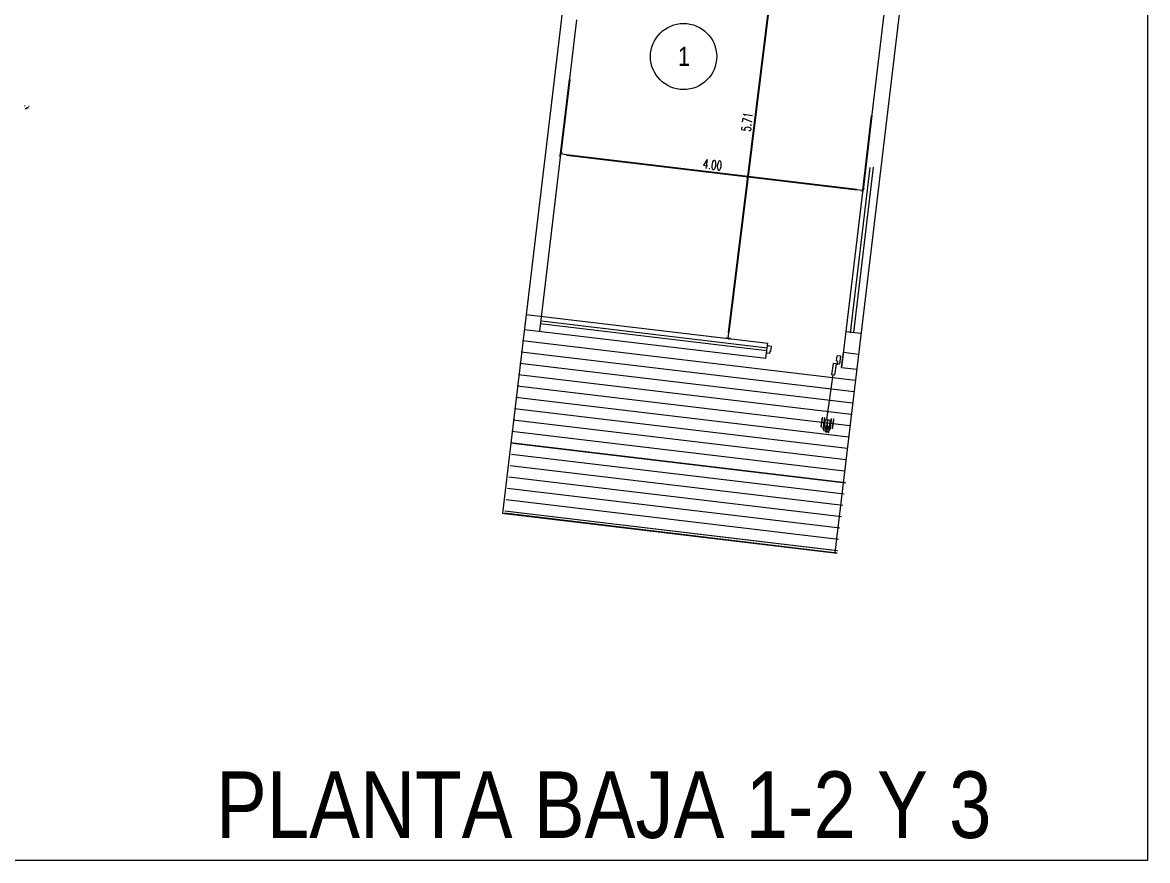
# Model space of a CAD drawing. Header units: millimetres. Extents: x 4525 to 9082, y 179 to 563.
# Drawn here: x 5392.6 to 5407.39, y 454.62 to 465.63 of the extents above; entities that cross this region are included whole.
import ezdxf

# ---------------------------------------------------------------- set-up
doc = ezdxf.new("R2010")
doc.units = ezdxf.units.MM
doc.header["$LTSCALE"] = 100
doc.layers.get('DEFPOINTS').update_dxf_attribs({"lineweight": 5})
for name, color, linetype, lineweight in [('004-Carpinterias', 1, 'Continuous', 18), ('006-Cotas parciales', 7, 'Continuous', 5), ('A01-Barrido', 250, 'Continuous', 5), ('A01-Carpinterias', 1, 'Continuous', 18), ('HATCH MUROS', 251, 'Continuous', 9)]:
    doc.layers.add(name, color=color, linetype=linetype, lineweight=lineweight)
doc.styles.add('AREAL', font='ARIALN.TTF')
doc.styles.add('COTAS', font='ROMANS.shx', dxfattribs={"width": 0.7})
doc.dimstyles.new('COTA40', dxfattribs={"dimscale": 0.4, "dimtxt": 0.3, "dimasz": 0.2, "dimexe": 0, "dimexo": 0, "dimgap": 0.09, "dimtad": 1, "dimzin": 0, "dimdsep": 46, "dimtxsty": 'COTAS', "dimblk1": 'COTA_N', "dimblk2": 'COTA_N', "dimsah": 1, "dimcen": 0.1, "dimclrd": 1, "dimclre": 8, "dimclrt": 5, "dimaunit": 1, "dimadec": 3, "dimazin": 0, "dimtfac": 1, "dimtix": 1, "dimtmove": 2, "dimatfit": 3, "dimldrblk": 'COTA_N', "dimfxl": 0, "dimtolj": 1, "dimtzin": 0, "dimarcsym": 0})

# ---------------------------------------------------------------- blocks, each defined once
blk = doc.blocks.new('COTA_N')
for p, q in [((-1, 0), (0, 0)), ((0, 0.5), (0, -0.5))]:
    blk.add_line(p, q)
at = {"const_width": 0.065}
blk.add_lwpolyline([(0.1414213562373163, 0.1414213562373021), (0.2828427124746327, 0.2828427124746187), (0, 0), (-0.1414213562373021, -0.1414213562373021), (-0.2828427124746185, -0.2828427124746185)], dxfattribs=at)
blk = doc.blocks.new('*D570')
at = {"layer": '006-Cotas parciales', "color": 8, "lineweight": -2, "ltscale": 100}
for p, q in [((5399.788772298293, 464.8859090679006), (5399.671937701252, 463.9077584696253)), ((5403.760540109922, 464.4115037026847), (5403.643705512881, 463.4333531044092))]:
    blk.add_line(p, q, dxfattribs=at)
at = {"layer": '006-Cotas parciales', "color": 1, "lineweight": -2, "ltscale": 100}
blk.add_line((5399.751373057485, 463.8982703623209), (5403.564270156648, 463.4428412117136), dxfattribs=at)
at = {"layer": 'DEFPOINTS', "color": 0, "ltscale": 100}
for p in [(5399.788772298293, 464.8859090679006), (5403.760540109922, 464.4115037026847), (5403.643705512881, 463.4333531044092)]:
    blk.add_point(p, dxfattribs=at)
at = {"layer": '006-Cotas parciales', "color": 1, "lineweight": -2, "ltscale": 100, "xscale": 0.08000000000000003, "yscale": 0.08000000000000002, "zscale": 0.08000000000000007}
for p, rotation in [((5399.671937701252, 463.9077584696253), 173.1886111111184), ((5403.643705512881, 463.4333531044092), 353.1886111111185)]:
    blk.add_blockref('COTA_N', p, dxfattribs=dict(at, rotation=rotation))
at = {"layer": '006-Cotas parciales', "color": 5, "ltscale": 100, "insert": (5401.669207335833, 463.7658782144963), "char_height": 0.12, "attachment_point": 5, "rotation": 353.18861111111846, "style": 'COTAS'}
blk.add_mtext('\\A1;4.00', dxfattribs=at)
blk = doc.blocks.new('*D572')
at = {"layer": '006-Cotas parciales', "color": 8, "lineweight": -2, "ltscale": 100}
for p, q in [((5402.606677518666, 467.1451712107508), (5402.5697762348, 467.1497258056704)), ((5401.907381404638, 461.479480876808), (5401.870480120771, 461.4840354717276))]:
    blk.add_line(p, q, dxfattribs=at)
at = {"layer": '006-Cotas parciales', "color": 1, "lineweight": -2, "ltscale": 100}
blk.add_line((5402.559976480853, 467.0703282942322), (5401.880279874718, 461.5634329831657), dxfattribs=at)
at = {"layer": 'DEFPOINTS', "color": 0, "ltscale": 100}
for p in [(5402.606677518666, 467.1451712107508), (5401.870480120771, 461.4840354717276), (5401.907381404638, 461.479480876808)]:
    blk.add_point(p, dxfattribs=at)
at = {"layer": '006-Cotas parciales', "color": 1, "lineweight": -2, "ltscale": 100, "yscale": 0.08000000000000002, "zscale": 0.08000000000000007}
for p, xscale, rotation in [((5402.5697762348, 467.1497258056704), 0.08, 82.96377081615285), ((5401.870480120771, 461.4840354717276), 0.08000000000000002, 262.9637708161529)]:
    blk.add_blockref('COTA_N', p, dxfattribs=dict(at, xscale=xscale, rotation=rotation))
at = {"layer": '006-Cotas parciales', "color": 5, "ltscale": 100, "insert": (5402.12485116406, 464.3286403434358), "char_height": 0.12, "attachment_point": 5, "rotation": 82.96377081615285, "style": 'COTAS'}
blk.add_mtext('\\A1;5.71', dxfattribs=at)

msp = doc.modelspace()

# ---------------------------------------------------------------- linework, layer by layer
at = {"layer": '004-Carpinterias', "color": 1, "linetype": 'Continuous', "extrusion": (-0.0008648253841352666, 0.1459395968280031, 0.9892931244857284)}
for p, q in [((5392.636287607581, 464.5347632263786, 2.047057693737614), (5392.626287772352, 464.5347039682225, 2.047057693737671)), ((5392.651492543316, 464.5002274248324, 2.052165674823371), (5392.636492790481, 464.5001385375993, 2.052165674823357)), ((5392.651492543316, 464.5002274248324, 2.052165674823371), (5392.636492790481, 464.5001385375993, 2.052165674823357)), ((5392.67840416273, 464.5152265741984, 2.049976540070489), (5392.651404607787, 464.5150665771792, 2.04997654007046)), ((5392.651404607787, 464.5150665771792, 2.04997654007046), (5392.651492543316, 464.5002274248324, 2.052165674823371)), ((5392.678286915477, 464.5350121106321, 2.047057693737585), (5392.688286750704, 464.5350713687878, 2.047057693737557))]:
    msp.add_line(p, q, dxfattribs=at)
at = {"layer": '004-Carpinterias', "color": 1, "linetype": 'Continuous'}
for p, q in [((5392.678404162731, 464.5152265741985, 2.049976540070489), (5392.651404607787, 464.5150665771792, 2.04997654007046)), ((5403.128208567317, 460.2734016363817, 3.979245507240967), (5403.154926957259, 460.269512008482, 3.979245507240938)), ((5403.158036129295, 460.2701726479704, 3.979245507240967), (5403.184754519237, 460.2662830200706, 3.979245507240938))]:
    msp.add_line(p, q, dxfattribs=at)
at = {"layer": '004-Carpinterias', "linetype": 'Continuous', "extrusion": (0.02102444757590097, 0.1444198270646843, 0.9892931244857284)}
for p, q in [((5403.256474500807, 461.1544780054284, 3.847897563919751), (5403.235096845226, 461.0076319439204, 3.869788887806627)), ((5403.276658785217, 461.0015814116196, 3.869788887806656), (5403.298036440799, 461.1484274731274, 3.847897563919779)), ((5403.170367192896, 460.4172224317389, 3.957354183354035), (5403.255877815222, 461.0046066777706, 3.869788887806571)), ((5403.1495862229, 460.420247697889, 3.957354183354119), (5403.128208567318, 460.2734016363817, 3.979245507240938)), ((5403.179413784878, 460.4170187094776, 3.957354183354119), (5403.158036129296, 460.2701726479704, 3.979245507240938)), ((5403.167632739444, 460.2526664820709, 3.981434641993835), (5403.191148162894, 460.4141971655885, 3.957354183354048)), ((5403.197460301422, 460.2494374936595, 3.981434641993835), (5403.220975724872, 460.4109681771772, 3.957354183354048))]:
    msp.add_line(p, q, dxfattribs=at)
at = {"layer": '004-Carpinterias', "color": 1, "linetype": 'Continuous', "extrusion": (0.02102444757590097, 0.1444198270646843, 0.9892931244857284)}
for p, q in [((5403.128004081544, 460.3414125257402, 3.969321429698871), (5403.12116322432, 460.2944217353758, 3.976326660899395)), ((5403.137899781468, 460.3399719228227, 3.969321429698815), (5403.128004081425, 460.3414125257572, 3.9693214296989)), ((5403.149586222899, 460.4202476978894, 3.957354183354104), (5403.191148162894, 460.4141971655885, 3.957354183354048)), ((5403.157831643522, 460.3381835373288, 3.969321429698871), (5403.150990786298, 460.2911927469644, 3.976326660899395)), ((5403.167727343446, 460.3367429344113, 3.969321429698815), (5403.157831643403, 460.3381835373459, 3.9693214296989)), ((5403.179413784877, 460.417018709478, 3.957354183354104), (5403.220975724872, 460.4109681771772, 3.957354183354048)), ((5403.17946172169, 460.3339213904882, 3.969321429698829), (5403.189357421737, 460.3324807875519, 3.9693214296989)), ((5403.189357421621, 460.332480787569, 3.9693214296989), (5403.182516564515, 460.2854899971875, 3.976326660899423)), ((5403.209289283668, 460.3306924020769, 3.969321429698829), (5403.219184983715, 460.3292517991405, 3.9693214296989)), ((5403.219184983599, 460.3292517991576, 3.9693214296989), (5403.212344126493, 460.2822610087762, 3.976326660899423)), ((5403.131058924353, 460.2929811323826, 3.976326660908063), (5403.121163224312, 460.2944217353177, 3.976326660908035)), ((5403.128208567318, 460.2734016363815, 3.979245507240967), (5403.154926957259, 460.269512008482, 3.979245507240938)), ((5403.160886486331, 460.2897521439713, 3.976326660908063), (5403.15099078629, 460.2911927469063, 3.976326660908035)), ((5403.154926957259, 460.269512008482, 3.979245507240938), (5403.152789189392, 460.254827386472, 3.981434641993849)), ((5403.152789189392, 460.254827386472, 3.981434641993849), (5403.167632739444, 460.2526664820709, 3.981434641993835)), ((5403.152789189392, 460.254827386472, 3.981434641993849), (5403.167632739444, 460.2526664820709, 3.981434641993835)), ((5403.158036129296, 460.2701726479701, 3.979245507240967), (5403.184754519237, 460.2662830200706, 3.979245507240938)), ((5403.172620864463, 460.2869306000647, 3.976326660908092), (5403.182516564505, 460.2854899971291, 3.976326660908148)), ((5403.184754519237, 460.2662830200706, 3.979245507240938), (5403.18261675137, 460.2515983980606, 3.981434641993849)), ((5403.18261675137, 460.2515983980606, 3.981434641993849), (5403.197460301422, 460.2494374936595, 3.981434641993835)), ((5403.18261675137, 460.2515983980606, 3.981434641993849), (5403.197460301422, 460.2494374936595, 3.981434641993835)), ((5403.202448426441, 460.2837016116534, 3.976326660908092), (5403.212344126483, 460.2822610087177, 3.976326660908148))]:
    msp.add_line(p, q, dxfattribs=at)
at = {"layer": '004-Carpinterias', "ltscale": 0.01, "const_width": 0.02, "elevation": 3.979245502092482}
for points in [[(5403.114825888393, 460.4521947384566), (5403.094657447309, 460.3136549379378)], [(5403.144653450371, 460.4489657500453), (5403.124485009287, 460.3104259495264)], [(5403.233574288808, 460.4349075032462), (5403.213405847725, 460.296367702727)], [(5403.263401850786, 460.4316785148348), (5403.243233409703, 460.2931387143156)]]:
    msp.add_lwpolyline(points, dxfattribs=at)
at = {"layer": 'A01-Barrido', "linetype": 'Continuous', "extrusion": (0.02102444757590097, 0.1444198270646843, 0.9892931244857284)}
msp.add_circle((-5280.510276226328, -1221.237738132041, 182.1091615450305), 0.007500008106809762, dxfattribs=at)
at = {"layer": 'A01-Carpinterias', "linetype": 'Continuous', "extrusion": (0.02102444757590097, 0.1444198270646843, 0.9892931244857284)}
for p, q in [((5402.3972882425, 461.3889348279508, 3.831930307172335), (5402.395863065462, 461.3791450905164, 3.833389728764906)), ((5402.397288242501, 461.3889348279499, 3.831930307172448), (5402.446766737316, 461.3817318140602, 3.831930307172349)), ((5402.436790503438, 461.3132036890556, 3.842146252798861), (5402.446766737316, 461.3817318140602, 3.831930307172349)), ((5402.383036472114, 461.291037453611, 3.84652452309708), (5402.384461649152, 461.3008271910448, 3.845065101504622)), ((5402.417671416922, 461.2859953441152, 3.846524523097108), (5402.383036472114, 461.291037453611, 3.84652452309708)), ((5402.421946953252, 461.3153645934762, 3.842146252798861), (5402.417671416922, 461.2859953441152, 3.846524523097108)), ((5402.436790503438, 461.3132036890556, 3.842146252798861), (5402.421946953252, 461.3153645934762, 3.842146252798861)), ((5403.29771538045, 461.1878713828334, 1.923736569562443), (5403.307691614329, 461.2563995078369, 1.913520623936101)), ((5403.357170061068, 461.2491965009448, 1.913520623936215), (5403.307691614329, 461.2563995078369, 1.913520623936101)), ((5403.342918290718, 461.1512991268573, 1.928114839823344), (5403.357170061068, 461.2491965009448, 1.913520623936215)), ((5403.298036440799, 461.1484274731274, 3.847897563919779), (5403.256474500807, 461.1544780054284, 3.847897563919751)), ((5403.29771538045, 461.1878713828334, 1.923736569562443), (5403.312558930635, 461.1857104784127, 1.923736569562486)), ((5403.312558930635, 461.1857104784127, 1.923736569562486), (5403.308283394008, 461.1563412293515, 1.928114839823245)), ((5403.308283394008, 461.1563412293515, 1.928114839823245), (5403.342918290718, 461.1512991268573, 1.928114839823344)), ((5403.276658785217, 461.0015814116196, 3.869788887806656), (5403.235096845226, 461.0076319439204, 3.869788887806627))]:
    msp.add_line(p, q, dxfattribs=at)
at = {"layer": 'HATCH MUROS', "color": 4, "linetype": 'ByBlock', "ltscale": 100}
for p, q in [((5407.386818055351, 475.9172641504865), (5407.386818055351, 454.624914681397)), ((5407.386818055351, 454.624914681397), (5369.829516947051, 454.624914681397))]:
    msp.add_line(p, q, dxfattribs=at)
at = {"layer": 'HATCH MUROS', "color": 0, "linetype": 'ByBlock', "ltscale": 100}
for p, q in [((5404.56239025936, 469.4383494935549, 1.918628596749272), (5403.275889165086, 458.6676373336339, 1.918628596749272)), ((5404.363801868776, 469.4620697618155, 1.918628596749272), (5403.365462730483, 461.1038774956316, 1.918628596749272)), ((5400.079037709225, 469.0023608603274, 1.918628596749272), (5399.665993156641, 465.54431173397, 1.918628596749272)), ((5399.88237174842, 465.6695327586451, 1.918628596749272), (5399.393694918853, 461.5782828608489, 1.918628596749272)), ((5399.665993156641, 465.54431173397, 1.918628596749272), (5398.906944572293, 459.1894832353726, 1.918628596749272)), ((5399.220884330851, 461.8003457587689, 1.918628596749272), (5402.39549357681, 461.4211565084956, 1.918628596749272)), ((5399.19716406259, 461.6017573681876, 1.918628596749272), (5402.37177330855, 461.2225681179141, 1.918628596749272)), ((5403.389182998741, 461.3024658862133, 1.918628596749272), (5403.587771389322, 461.2787456179522, 1.918628596749272)), ((5403.36546273048, 461.1038774956319, 1.918628596749272), (5403.564051121061, 461.080157227371, 1.918628596749272))]:
    msp.add_line(p, q, dxfattribs=at)
at = {"layer": 'HATCH MUROS', "color": 3, "ltscale": 100}
for p, q in [((5403.738973069908, 463.7319328010638, 1.918628596749272), (5403.479201916891, 461.5571034681805, 1.918628596749272)), ((5403.780493007749, 463.7353905172939, 1.918628596749272), (5403.520721854732, 461.5605611844106, 1.918628596749272)), ((5402.383633442679, 461.3218623132048, 1.918628596749272), (5399.403497703729, 461.6778227949546, 1.918628596749272)), ((5402.387519592154, 461.35439753419, 1.918628596749272), (5399.421504172675, 461.7086714230588, 1.918628596749272))]:
    msp.add_line(p, q, dxfattribs=at)
at = {"layer": 'HATCH MUROS', "color": 0, "ltscale": 100}
for p, q in [((5403.620016050022, 461.5487010502803, 1.918628596749272), (5403.421427659438, 461.5724213185412, 1.918628596749272)), ((5402.37177330855, 461.2225681179138, 1.918628596749272), (5402.39549357681, 461.4211565084954, 1.918628596749272)), ((5403.36546273048, 461.1038774956318, 1.918628596749272), (5403.389182998741, 461.3024658862132, 1.918628596749272)), ((5399.04651769472, 460.1094226515673, 1.918628596749272), (5403.415976671084, 459.5875153095996, 1.918628596749272)), ((5399.04651769472, 460.1094226515683, 1.918628596749272), (5403.415976671084, 459.5875153096006, 1.918628596749272)), ((5399.047032078299, 460.1093612113368, 1.918628596749272), (5403.415976671085, 459.5875153095994, 1.918628596749272)), ((5403.415976671084, 459.5875153096006, 1.918628596749272), (5399.047032078297, 460.109361211337, 1.918628596749272)), ((5403.415976671084, 459.5875153096017, 1.918628596749272), (5399.047032078297, 460.109361211338, 1.918628596749272)), ((5399.048604583798, 460.1094226515668, 1.918628596749272), (5403.418063560161, 459.5875153095992, 1.918628596749272)), ((5399.048604583798, 460.1094226515679, 1.918628596749272), (5403.418063560161, 459.5875153096002, 1.918628596749272)), ((5403.418063560161, 459.5875153096002, 1.918628596749272), (5399.049118967375, 460.1093612113365, 1.918628596749272)), ((5403.418063560161, 459.5875153096012, 1.918628596749272), (5399.049118967375, 460.1093612113376, 1.918628596749272)), ((5398.936218447308, 459.1859866353627, 1.918628596749272), (5403.305677423671, 458.664079293395, 1.918628596749272)), ((5398.936218447308, 459.1859866353637, 1.918628596749272), (5403.305677423671, 458.664079293396, 1.918628596749272)), ((5398.936732830886, 459.1859251951321, 1.918628596749272), (5403.305677423673, 458.6640792933948, 1.918628596749272)), ((5403.305677423671, 458.664079293396, 1.918628596749272), (5398.936732830884, 459.1859251951324, 1.918628596749272)), ((5403.305677423671, 458.664079293397, 1.918628596749272), (5398.936732830884, 459.1859251951334, 1.918628596749272)), ((5398.938305336385, 459.1859866353622, 1.918628596749272), (5403.307764312749, 458.6640792933945, 1.918628596749272)), ((5398.938305336385, 459.1859866353632, 1.918628596749272), (5403.307764312749, 458.6640792933956, 1.918628596749272)), ((5403.307764312749, 458.6640792933956, 1.918628596749272), (5398.938819719962, 459.1859251951319, 1.918628596749272)), ((5403.307764312749, 458.6640792933966, 1.918628596749272), (5398.938819719962, 459.1859251951329, 1.918628596749272))]:
    msp.add_line(p, q, dxfattribs=at)
at = {"layer": 'HATCH MUROS', "color": 4, "ltscale": 100}
for p, q in [((5403.544242688943, 460.9317907471854, 1.918628596749272), (5399.173240746899, 461.4538823877394, 1.918628596749272)), ((5403.526452487748, 460.7828494542495, 1.918628596749272), (5399.155450545703, 461.3049410948035, 1.918628596749272)), ((5403.508662286552, 460.6339081613136, 1.918628596749272), (5399.137660344508, 461.1559998018676, 1.918628596749272)), ((5403.490872085356, 460.4849668683777, 1.918628596749272), (5399.119870143312, 461.0070585089317, 1.918628596749272)), ((5403.490872085356, 460.4849668683777, 1.918628596749272), (5399.119870143312, 461.0070585089317, 1.918628596749272)), ((5403.473081884161, 460.3360255754419, 1.918628596749272), (5399.102079942117, 460.8581172159958, 1.918628596749272)), ((5403.455291682965, 460.187084282506, 1.918628596749272), (5399.084289740921, 460.7091759230599, 1.918628596749272)), ((5403.43750148177, 460.0381429895701, 1.918628596749272), (5399.066499539726, 460.5602346301241, 1.918628596749272)), ((5403.419711280574, 459.8892016966342, 1.918628596749272), (5399.04870933853, 460.4112933371882, 1.918628596749272)), ((5403.401921079379, 459.7402604036983, 1.918628596749272), (5399.030919137334, 460.2623520442523, 1.918628596749272)), ((5403.384130878183, 459.5913191107624, 1.918628596749272), (5399.013128936139, 460.1134107513164, 1.918628596749272)), ((5403.415976671085, 459.5875153095994, 1.918628596749272), (5399.044974729041, 460.1096069501534, 1.918628596749272)), ((5403.415976671085, 459.5875153096015, 1.918628596749272), (5399.044974729041, 460.1096069501555, 1.918628596749272)), ((5403.418063560163, 459.5875153096011, 1.918628596749272), (5399.047061618119, 460.1096069501551, 1.918628596749272)), ((5403.39818646989, 459.4385740166635, 1.918628596749272), (5399.027184527846, 459.9606656572175, 1.918628596749272)), ((5403.380396268694, 459.2896327237276, 1.918628596749272), (5399.00939432665, 459.8117243642816, 1.918628596749272)), ((5403.362606067499, 459.1406914307917, 1.918628596749272), (5398.991604125455, 459.6627830713457, 1.918628596749272)), ((5403.344815866303, 458.9917501378558, 1.918628596749272), (5398.973813924259, 459.5138417784098, 1.918628596749272)), ((5403.327025665108, 458.8428088449199, 1.918628596749272), (5398.956023723063, 459.3649004854739, 1.918628596749272)), ((5403.305677423673, 458.6640792933969, 1.918628596749272), (5398.934675481629, 459.1861709339509, 1.918628596749272)), ((5403.307764312751, 458.6640792933965, 1.918628596749272), (5398.936762370707, 459.1861709339505, 1.918628596749272)), ((5403.309235463912, 458.6938675519841, 1.918628596749272), (5398.938233521868, 459.215959192538, 1.918628596749272)), ((5403.31132235299, 458.6938675519836, 1.918628596749272), (5398.940320410946, 459.2159591925376, 1.918628596749272))]:
    msp.add_line(p, q, dxfattribs=at)
at = {"layer": 'HATCH MUROS', "color": 0, "linetype": 'ByBlock', "ltscale": 100, "elevation": 1.918628596749272}
msp.add_lwpolyline([(5398.906944572293, 459.1894832353726), (5403.275889165086, 458.6676373336339), (5403.275889165086, 458.6676373336339)], dxfattribs=at)
at = {"layer": 'HATCH MUROS', "color": 0, "ltscale": 100}
msp.add_circle((5401.288762460817, 465.187862509882), 0.4351169533328434, dxfattribs=at)

# ---------------------------------------------------------------- texts
at = {"style": 'AREAL'}
for s, height, p in [('1', 0.2499370040624949, (5401.21512498589, 465.0652923090459, -1.1)), ('PLANTA BAJA 1-2 Y 3', 0.875, (5395.142562906642, 454.9201734627692, -2.75))]:
    msp.add_text(s, height=height, dxfattribs=at).set_placement(p)

# ---------------------------------------------------------------- dimensions: what is measured, and where the dimension line sits
at = {"layer": '006-Cotas parciales', "ltscale": 100}
dim = msp.add_aligned_dim(p1=(5402.606677518666, 467.1451712107508, 1.918628596749272), p2=(5401.907381404638, 461.4794808768079, 1.918628596749272), distance=-0.03718130021763066, dimstyle='COTA40', dxfattribs=at)
dim.commit()
dim.dimension.update_dxf_attribs({"geometry": '*D572', "text_midpoint": (5402.12485116406, 464.3286403434358, 1.918628596749272)})
at = {"layer": '006-Cotas parciales', "color": 0, "ltscale": 100}
dim = msp.add_aligned_dim(p1=(5399.788772298292, 464.8859090679006, 1.918628596749272), p2=(5403.760540109921, 464.4115037026847, 1.918628596749272), distance=-0.9851035052075348, dimstyle='COTA40', dxfattribs=at)
dim.commit()
dim.dimension.update_dxf_attribs({"geometry": '*D570', "text_midpoint": (5401.669207335833, 463.7658782144963, 1.918628596749272)})

doc.saveas('drawing.dxf')
